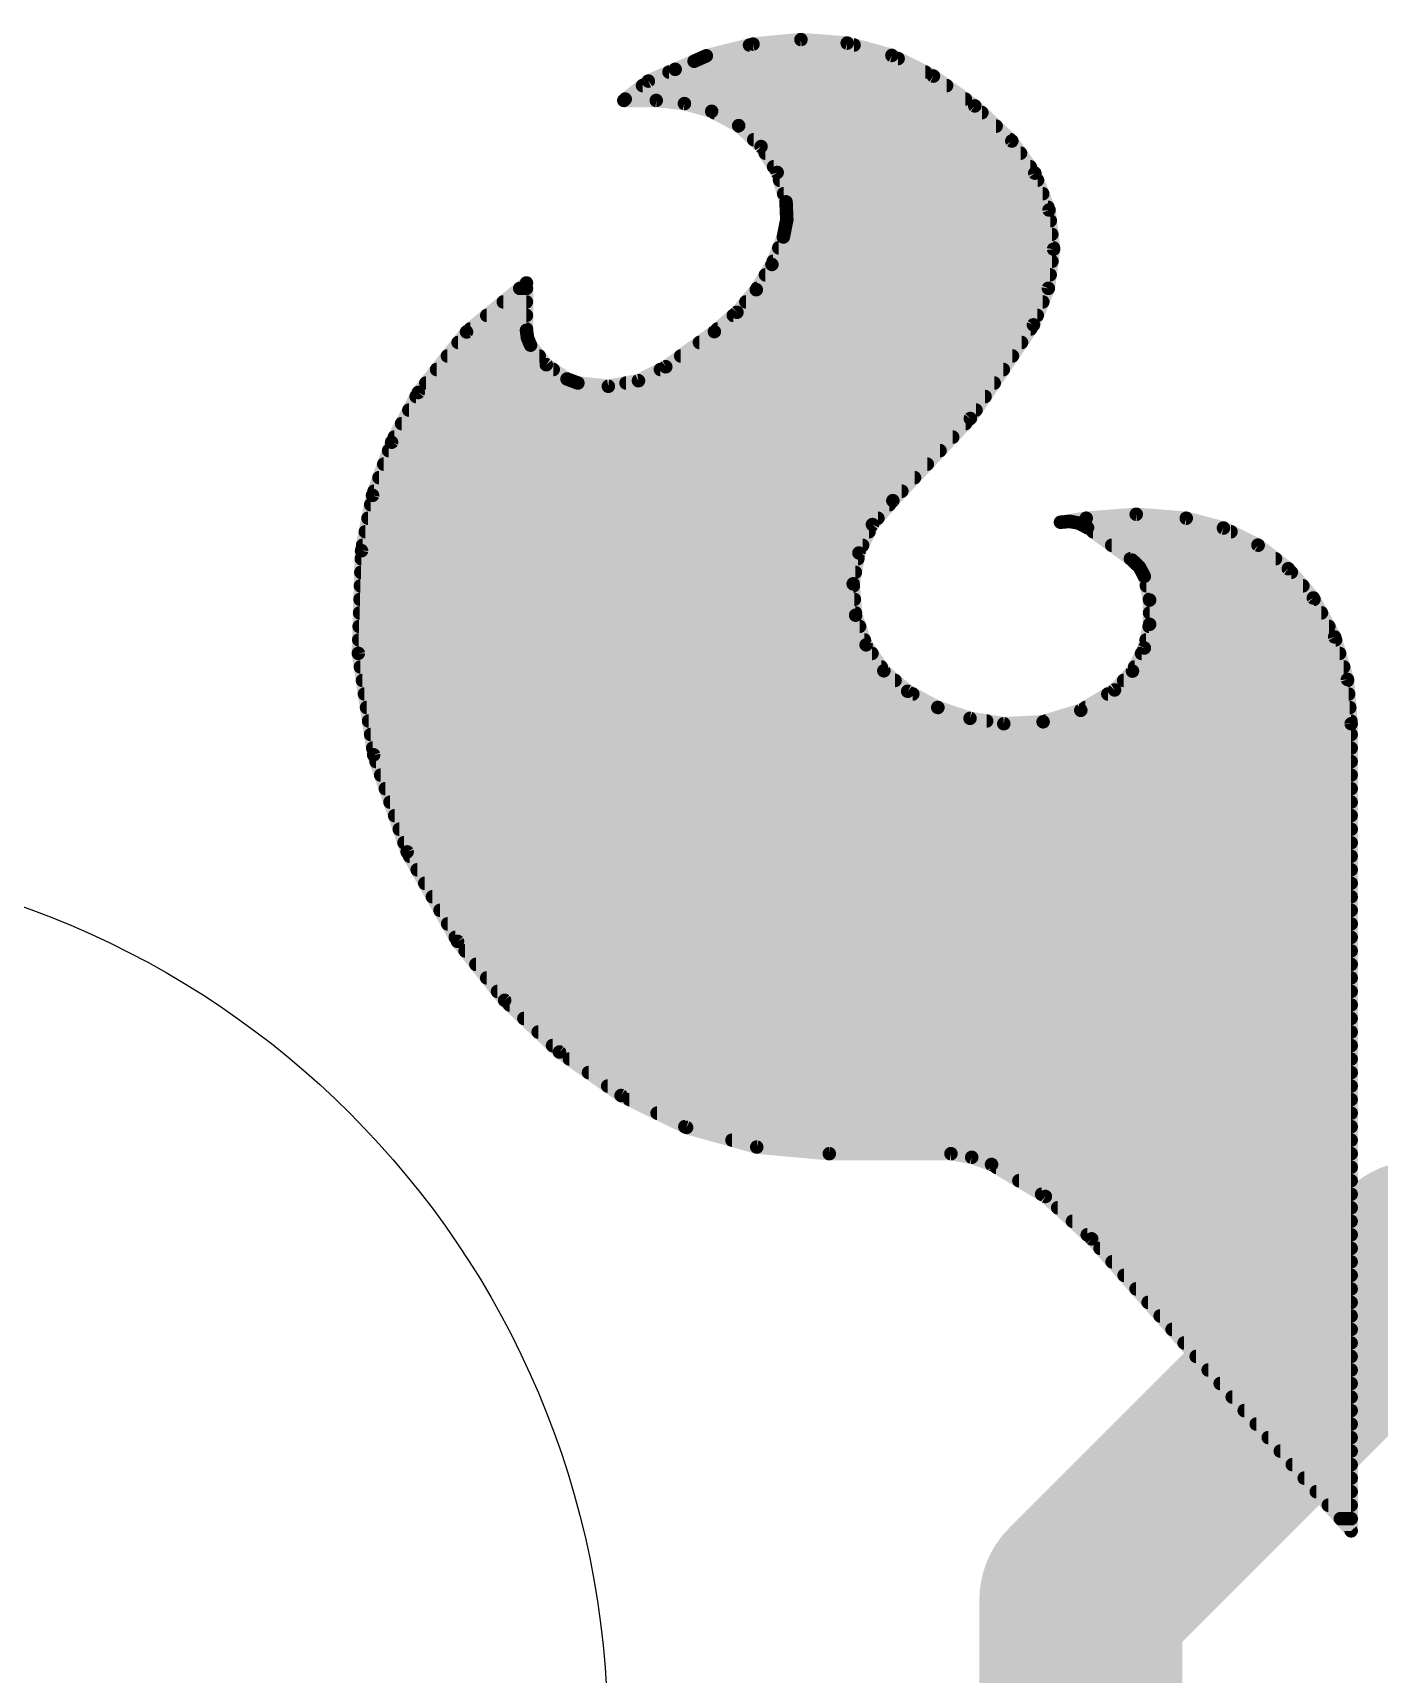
# Model space of a CAD drawing. Extents: x -36.1 to 36.1, y -36.8 to 19.2.
# Drawn here: x -14.669 to -12.139, y -16.396 to -13.312 of the extents above; entities that cross this region are included whole.
import ezdxf

# ---------------------------------------------------------------- set-up
doc = ezdxf.new("R2010")
doc.units = 0
for name, color, linetype in [('20', 53, 'CONTINUOUS'), ('21', 41, 'CONTINUOUS'), ('22', 40, 'CONTINUOUS'), ('24', 53, 'CONTINUOUS')]:
    doc.layers.add(name, color=color, linetype=linetype)

msp = doc.modelspace()

# ---------------------------------------------------------------- linework, layer by layer
at = {"layer": '20'}
msp.add_circle((-15.24, -16.51), 1.651, dxfattribs=at)
at = {"layer": '21', "const_width": 0.381}
for points in [[(-12.7, -16.256), (-12.065, -15.621)], [(-12.7, -17.78), (-12.7, -16.256)]]:
    msp.add_lwpolyline(points, dxfattribs=at)
at = {"layer": '21', "const_width": 0.1905}
for points in [[(-11.9976, -15.6884, 1), (-12.1324, -15.5536)], [(-12.6048, -16.256, 1), (-12.7953, -16.256)], [(-12.7674, -16.1886, 1), (-12.6326, -16.3234)]]:
    msp.add_lwpolyline(points, format="xyb", dxfattribs=at)
at = {"layer": '22', "const_width": 0.0254}
for points in [[(-13.4036, -13.3553), (-13.3159, -13.3334)], [(-13.3159, -13.3334), (-13.2258, -13.3248)], [(-13.2258, -13.3248), (-13.1389, -13.3314)], [(-13.1389, -13.3314), (-13.0549, -13.3546)], [(-13.4265, -13.3655), (-13.4036, -13.3553)], [(-13.4151, -13.3604), (-13.0432, -13.3604)], [(-13.3224, -13.335), (-13.126, -13.335)], [(-13.0549, -13.3546), (-12.9769, -13.3934)], [(-13.5125, -13.4028), (-13.4621, -13.3807)], [(-13.4737, -13.3858), (-12.9922, -13.3858)], [(-13.4621, -13.3807), (-13.4265, -13.3655)], [(-12.9769, -13.3934), (-12.8992, -13.4494)], [(-13.556, -13.4366), (-13.5125, -13.4028)], [(-13.5234, -13.4112), (-12.9522, -13.4112)], [(-13.4976, -13.4391), (-13.5586, -13.4391)], [(-13.5586, -13.4391), (-13.5585, -13.4391)], [(-13.5585, -13.4391), (-13.556, -13.4366)], [(-13.556, -13.4366), (-12.917, -13.4366)], [(-13.4447, -13.445), (-13.4976, -13.4391)], [(-13.3935, -13.4595), (-13.4447, -13.445)], [(-12.8992, -13.4494), (-12.8296, -13.5153)], [(-13.3427, -13.4865), (-13.3935, -13.4595)], [(-13.3888, -13.462), (-12.8859, -13.462)], [(-13.3007, -13.5257), (-13.3427, -13.4865)], [(-13.3417, -13.4874), (-12.8591, -13.4874)], [(-13.3146, -13.5128), (-12.8322, -13.5128)], [(-12.8296, -13.5153), (-12.7865, -13.5757)], [(-13.2704, -13.5746), (-13.3007, -13.5257)], [(-13.293, -13.5382), (-12.8132, -13.5382)], [(-13.2772, -13.5636), (-12.7951, -13.5636)], [(-13.2538, -13.6296), (-13.2704, -13.5746)], [(-12.7865, -13.5757), (-12.7597, -13.6449)], [(-13.266, -13.589), (-12.7813, -13.589)], [(-13.2584, -13.6144), (-12.7715, -13.6144)], [(-13.2524, -13.663), (-13.2538, -13.6296)], [(-13.2534, -13.6398), (-12.7617, -13.6398)], [(-13.2589, -13.6957), (-13.2524, -13.663)], [(-13.2528, -13.6652), (-12.7573, -13.6652)], [(-12.7597, -13.6449), (-12.7511, -13.7186)], [(-13.2804, -13.7472), (-13.2589, -13.6957)], [(-13.2579, -13.6906), (-12.7544, -13.6906)], [(-13.2674, -13.716), (-12.7514, -13.716)], [(-12.7511, -13.7186), (-12.761, -13.7921)], [(-13.3097, -13.7947), (-13.2804, -13.7472)], [(-13.278, -13.7414), (-12.7542, -13.7414)], [(-13.8541, -13.8741), (-13.7415, -13.782)], [(-13.754, -13.7922), (-13.7415, -13.7922)], [(-13.7415, -13.782), (-13.7415, -13.8709)], [(-13.346, -13.8371), (-13.3097, -13.7947)], [(-13.3082, -13.7922), (-12.7611, -13.7922)], [(-13.2925, -13.7668), (-12.7576, -13.7668)], [(-12.761, -13.7921), (-12.789, -13.8608)], [(-13.785, -13.8176), (-13.7415, -13.8176)], [(-13.3293, -13.8176), (-12.7714, -13.8176)], [(-13.8161, -13.843), (-13.7415, -13.843)], [(-13.3884, -13.8735), (-13.346, -13.8371)], [(-13.3529, -13.843), (-12.7818, -13.843)], [(-13.9447, -13.9878), (-13.8541, -13.8741)], [(-13.8471, -13.8684), (-13.7415, -13.8684)], [(-13.7415, -13.8709), (-13.7395, -13.8854)], [(-13.7395, -13.8854), (-13.7338, -13.8989)], [(-13.4798, -13.9395), (-13.3884, -13.8735)], [(-13.3825, -13.8684), (-12.7941, -13.8684)], [(-12.789, -13.8608), (-12.9076, -14.0366)], [(-13.89, -13.9192), (-13.7174, -13.9192)], [(-13.8698, -13.8938), (-13.736, -13.8938)], [(-13.7338, -13.8989), (-13.7042, -13.9356)], [(-13.4517, -13.9192), (-12.8284, -13.9192)], [(-13.4165, -13.8938), (-12.8113, -13.8938)], [(-13.9103, -13.9446), (-13.6911, -13.9446)], [(-13.7042, -13.9356), (-13.6653, -13.9624)], [(-13.5311, -13.9657), (-13.4798, -13.9395)], [(-13.4898, -13.9446), (-12.8455, -13.9446)], [(-13.9305, -13.97), (-13.6449, -13.97)], [(-13.6653, -13.9624), (-13.6449, -13.97)], [(-13.6449, -13.97), (-13.5877, -13.9761)], [(-13.5877, -13.9761), (-13.5311, -13.9657)], [(-13.5544, -13.97), (-12.8627, -13.97)], [(-13.9948, -14.0812), (-13.9447, -13.9878)], [(-13.9488, -13.9954), (-12.8798, -13.9954)], [(-13.9624, -14.0208), (-12.8969, -14.0208)], [(-12.9076, -14.0366), (-13.0531, -14.191)], [(-13.9897, -14.0716), (-12.9406, -14.0716)], [(-13.9761, -14.0462), (-12.9166, -14.0462)], [(-14.0306, -14.181), (-13.9948, -14.0812)], [(-14.0005, -14.097), (-12.9645, -14.097)], [(-14.0096, -14.1224), (-12.9884, -14.1224)], [(-14.0187, -14.1478), (-13.0124, -14.1478)], [(-14.0513, -14.285), (-14.0306, -14.181)], [(-14.0278, -14.1732), (-13.0363, -14.1732)], [(-13.0531, -14.191), (-13.0914, -14.2359)], [(-14.0392, -14.224), (-13.0812, -14.224)], [(-14.0341, -14.1986), (-13.0596, -14.1986)], [(-12.7382, -14.2316), (-12.6899, -14.224)], [(-12.6899, -14.224), (-12.5959, -14.2167)], [(-12.6899, -14.224), (-12.5019, -14.224)], [(-12.5959, -14.2167), (-12.5019, -14.224)], [(-12.5019, -14.224), (-12.432, -14.2424)], [(-14.0442, -14.2494), (-13.0979, -14.2494)], [(-13.0914, -14.2359), (-13.1169, -14.2893)], [(-12.7205, -14.2299), (-12.7382, -14.2316)], [(-12.7031, -14.2334), (-12.7205, -14.2299)], [(-12.6874, -14.2418), (-12.7031, -14.2334)], [(-12.6035, -14.3027), (-12.6874, -14.2418)], [(-12.6769, -14.2494), (-12.4179, -14.2494)], [(-12.432, -14.2424), (-12.3672, -14.2745)], [(-14.0573, -14.4778), (-14.0513, -14.285)], [(-14.0493, -14.2748), (-13.11, -14.2748)], [(-13.1169, -14.2893), (-13.1276, -14.3473)], [(-12.6419, -14.2748), (-12.3668, -14.2748)], [(-12.3672, -14.2745), (-12.3102, -14.3189)], [(-14.0518, -14.3002), (-13.1189, -14.3002)], [(-12.6069, -14.3002), (-12.3342, -14.3002)], [(-12.5897, -14.3161), (-12.6035, -14.3027)], [(-12.5807, -14.3332), (-12.5897, -14.3161)], [(-12.3102, -14.3189), (-12.2632, -14.3739)], [(-14.0534, -14.351), (-13.1273, -14.351)], [(-14.0526, -14.3256), (-13.1236, -14.3256)], [(-13.1276, -14.3473), (-13.123, -14.4062)], [(-12.5847, -14.3256), (-12.3045, -14.3256)], [(-12.5708, -14.3777), (-12.5807, -14.3332)], [(-12.5767, -14.351), (-12.2828, -14.351)], [(-14.0542, -14.3764), (-13.1254, -14.3764)], [(-12.5711, -14.3764), (-12.2618, -14.3764)], [(-12.5708, -14.4233), (-12.5708, -14.3777)], [(-12.2632, -14.3739), (-12.2231, -14.4471)], [(-14.055, -14.4018), (-13.1234, -14.4018)], [(-13.123, -14.4062), (-13.1034, -14.4619)], [(-12.5708, -14.4018), (-12.2479, -14.4018)], [(-14.0558, -14.4272), (-13.1156, -14.4272)], [(-12.5807, -14.4678), (-12.5708, -14.4233)], [(-12.5716, -14.4272), (-12.234, -14.4272)], [(-14.0565, -14.4526), (-13.1067, -14.4526)], [(-13.1034, -14.4619), (-13.07, -14.5106)], [(-12.6029, -14.5113), (-12.5807, -14.4678)], [(-12.5773, -14.4526), (-12.2214, -14.4526)], [(-12.2231, -14.4471), (-12.1991, -14.527)], [(-14.0285, -14.6685), (-14.0573, -14.4778)], [(-14.0573, -14.478), (-13.0924, -14.478)], [(-14.0535, -14.5034), (-13.075, -14.5034)], [(-12.5989, -14.5034), (-12.2061, -14.5034)], [(-12.5859, -14.478), (-12.2138, -14.478)], [(-14.0496, -14.5288), (-13.0489, -14.5288)], [(-13.07, -14.5106), (-13.0252, -14.5491)], [(-12.6366, -14.5466), (-12.6029, -14.5113)], [(-12.6197, -14.5288), (-12.1989, -14.5288)], [(-12.1991, -14.527), (-12.1921, -14.6101)], [(-14.0458, -14.5542), (-13.0157, -14.5542)], [(-13.0252, -14.5491), (-12.9688, -14.5795)], [(-12.7, -14.5848), (-12.6366, -14.5466)], [(-12.6492, -14.5542), (-12.1968, -14.5542)], [(-14.0419, -14.5796), (-12.9685, -14.5796)], [(-12.9688, -14.5795), (-12.9081, -14.6)], [(-12.7708, -14.6064), (-12.7, -14.5848)], [(-12.6914, -14.5796), (-12.1947, -14.5796)], [(-14.0381, -14.605), (-12.8768, -14.605)], [(-12.9081, -14.6), (-12.8448, -14.6101)], [(-12.8448, -14.6101), (-12.7708, -14.6064)], [(-12.7662, -14.605), (-12.1925, -14.605)], [(-12.1921, -14.6101), (-12.1921, -16.1265)], [(-14.0342, -14.6304), (-12.1921, -14.6304)], [(-14.0304, -14.6558), (-12.1921, -14.6558)], [(-13.9657, -14.8509), (-14.0285, -14.6685)], [(-14.0241, -14.6812), (-12.1921, -14.6812)], [(-14.0154, -14.7066), (-12.1921, -14.7066)], [(-14.0066, -14.732), (-12.1921, -14.732)], [(-13.9979, -14.7574), (-12.1921, -14.7574)], [(-13.9891, -14.7828), (-12.1921, -14.7828)], [(-13.9804, -14.8082), (-12.1921, -14.8082)], [(-13.9716, -14.8336), (-12.1921, -14.8336)], [(-13.871, -15.019), (-13.9657, -14.8509)], [(-13.9611, -14.859), (-12.1921, -14.859)], [(-13.9468, -14.8844), (-12.1921, -14.8844)], [(-13.9325, -14.9098), (-12.1921, -14.9098)], [(-13.9182, -14.9352), (-12.1921, -14.9352)], [(-13.9039, -14.9606), (-12.1921, -14.9606)], [(-13.8896, -14.986), (-12.1921, -14.986)], [(-13.8753, -15.0114), (-12.1921, -15.0114)], [(-13.7826, -15.1297), (-13.871, -15.019)], [(-13.8568, -15.0368), (-12.1921, -15.0368)], [(-13.8365, -15.0622), (-12.1921, -15.0622)], [(-13.8162, -15.0876), (-12.1921, -15.0876)], [(-13.7959, -15.113), (-12.1921, -15.113)], [(-13.6794, -15.2269), (-13.7826, -15.1297)], [(-13.7733, -15.1384), (-12.1921, -15.1384)], [(-13.7464, -15.1638), (-12.1921, -15.1638)], [(-13.7194, -15.1892), (-12.1921, -15.1892)], [(-13.6925, -15.2146), (-12.1921, -15.2146)], [(-13.5637, -15.3086), (-13.6794, -15.2269)], [(-13.6608, -15.24), (-12.1921, -15.24)], [(-13.6249, -15.2654), (-12.1921, -15.2654)], [(-13.5889, -15.2908), (-12.1921, -15.2908)], [(-13.4407, -15.3686), (-13.5637, -15.3086)], [(-13.5481, -15.3162), (-12.1921, -15.3162)], [(-13.496, -15.3416), (-12.1921, -15.3416)], [(-13.4439, -15.367), (-12.1921, -15.367)], [(-13.3088, -15.4054), (-13.4407, -15.3686)], [(-13.3554, -15.3924), (-12.1921, -15.3924)], [(-13.1725, -15.4178), (-13.3088, -15.4054)], [(-12.9439, -15.4178), (-13.1725, -15.4178)], [(-13.1725, -15.4178), (-12.1921, -15.4178)], [(-12.9049, -15.4246), (-12.9439, -15.4178)], [(-12.8677, -15.4381), (-12.9049, -15.4246)], [(-12.7665, -15.4983), (-12.8677, -15.4381)], [(-12.8591, -15.4432), (-12.1921, -15.4432)], [(-12.8164, -15.4686), (-12.1921, -15.4686)], [(-12.7737, -15.494), (-12.1921, -15.494)], [(-12.6797, -15.5778), (-12.7665, -15.4983)], [(-12.7434, -15.5194), (-12.1921, -15.5194)], [(-12.7157, -15.5448), (-12.1921, -15.5448)], [(-12.688, -15.5702), (-12.1921, -15.5702)], [(-12.1921, -16.1265), (-12.6797, -15.5778)], [(-12.6639, -15.5956), (-12.1921, -15.5956)], [(-12.6413, -15.621), (-12.1921, -15.621)], [(-12.6187, -15.6464), (-12.1921, -15.6464)], [(-12.5962, -15.6718), (-12.1921, -15.6718)], [(-12.5736, -15.6972), (-12.1921, -15.6972)], [(-12.551, -15.7226), (-12.1921, -15.7226)], [(-12.5285, -15.748), (-12.1921, -15.748)], [(-12.5059, -15.7734), (-12.1921, -15.7734)], [(-12.4833, -15.7988), (-12.1921, -15.7988)], [(-12.4607, -15.8242), (-12.1921, -15.8242)], [(-12.4382, -15.8496), (-12.1921, -15.8496)], [(-12.4156, -15.875), (-12.1921, -15.875)], [(-12.393, -15.9004), (-12.1921, -15.9004)], [(-12.3704, -15.9258), (-12.1921, -15.9258)], [(-12.3479, -15.9512), (-12.1921, -15.9512)], [(-12.3253, -15.9766), (-12.1921, -15.9766)], [(-12.3027, -16.002), (-12.1921, -16.002)], [(-12.2802, -16.0274), (-12.1921, -16.0274)], [(-12.2576, -16.0528), (-12.1921, -16.0528)], [(-12.235, -16.0782), (-12.1921, -16.0782)], [(-12.2124, -16.1036), (-12.1921, -16.1036)]]:
    msp.add_lwpolyline(points, dxfattribs=at)
at = {"layer": '22', "const_width": 0.0127}
for points in [[(-13.3165, -13.327, 1), (-13.3152, -13.3397)], [(-13.3143, -13.3395, 1), (-13.3174, -13.3272)], [(-13.2253, -13.3185, 1), (-13.2263, -13.3311)], [(-13.2252, -13.3311, 1), (-13.2264, -13.3185)], [(-13.1372, -13.3253, 1), (-13.1406, -13.3375)], [(-13.1394, -13.3378, 1), (-13.1384, -13.3251)], [(-13.4151, -13.3541, 1), (-13.4151, -13.3667)], [(-13.4051, -13.3491, 1), (-13.4021, -13.3615)], [(-13.401, -13.3611, 1), (-13.4062, -13.3495)], [(-13.3224, -13.3287, 1), (-13.3224, -13.3414)], [(-13.126, -13.3414, 1), (-13.126, -13.3287)], [(-13.0521, -13.3489, 1), (-13.0577, -13.3603)], [(-13.0566, -13.3607, 1), (-13.0532, -13.3485)], [(-13.0432, -13.3667, 1), (-13.0432, -13.3541)], [(-13.4737, -13.3795, 1), (-13.4737, -13.3922)], [(-13.4646, -13.3749, 1), (-13.4596, -13.3865)], [(-13.4596, -13.3865, 1), (-13.4646, -13.3749)], [(-13.4291, -13.3597, 1), (-13.4239, -13.3713)], [(-13.424, -13.3713, 1), (-13.429, -13.3597)], [(-12.9922, -13.3922, 1), (-12.9922, -13.3795)], [(-12.9732, -13.3882, 1), (-12.9806, -13.3986)], [(-12.9797, -13.3991, 1), (-12.9741, -13.3877)], [(-13.5234, -13.4049, 1), (-13.5234, -13.4176)], [(-13.5151, -13.397, 1), (-13.51, -13.4086)], [(-13.5086, -13.4078, 1), (-13.5164, -13.3978)], [(-12.9522, -13.4176, 1), (-12.9522, -13.4049)], [(-13.5586, -13.4328, 1), (-13.5586, -13.4454)], [(-13.5586, -13.4328, 1), (-13.5586, -13.4454)], [(-13.563, -13.4346, 1), (-13.554, -13.4436)], [(-13.5599, -13.4316, 1), (-13.5521, -13.4416)], [(-13.556, -13.4303, 1), (-13.556, -13.4429)], [(-13.5515, -13.4411, 1), (-13.5605, -13.4321)], [(-13.5585, -13.4454, 1), (-13.5585, -13.4328)], [(-13.4969, -13.4328, 1), (-13.4983, -13.4454)], [(-13.4976, -13.4454, 1), (-13.4976, -13.4328)], [(-13.443, -13.4389, 1), (-13.4464, -13.4511)], [(-13.4454, -13.4513, 1), (-13.444, -13.4387)], [(-12.917, -13.4429, 1), (-12.917, -13.4303)], [(-12.8948, -13.4448, 1), (-12.9036, -13.4541)], [(-12.9029, -13.4546, 1), (-12.8955, -13.4443)], [(-13.3905, -13.4539, 1), (-13.3965, -13.4651)], [(-13.3952, -13.4656, 1), (-13.3918, -13.4534)], [(-13.3888, -13.4557, 1), (-13.3888, -13.4684)], [(-13.3384, -13.4818, 1), (-13.3471, -13.4911)], [(-13.3417, -13.4811, 1), (-13.3417, -13.4938)], [(-13.3457, -13.4921, 1), (-13.3398, -13.4809)], [(-12.8859, -13.4684, 1), (-12.8859, -13.4557)], [(-12.8591, -13.4938, 1), (-12.8591, -13.4811)], [(-13.3146, -13.5065, 1), (-13.3146, -13.5191)], [(-12.8244, -13.5116, 1), (-12.8348, -13.519)], [(-12.834, -13.5199, 1), (-12.8252, -13.5107)], [(-12.8322, -13.5191, 1), (-12.8322, -13.5065)], [(-13.2953, -13.5224, 1), (-13.3061, -13.5291)], [(-13.3051, -13.5304, 1), (-13.2964, -13.5211)], [(-13.293, -13.5319, 1), (-13.293, -13.5445)], [(-12.8132, -13.5445, 1), (-12.8132, -13.5319)], [(-13.2772, -13.5573, 1), (-13.2772, -13.57)], [(-13.2643, -13.5727, 1), (-13.2765, -13.5764)], [(-13.2758, -13.5779, 1), (-13.265, -13.5712)], [(-12.7951, -13.57, 1), (-12.7951, -13.5573)], [(-12.7805, -13.5734, 1), (-12.7924, -13.578)], [(-12.7916, -13.5794, 1), (-12.7813, -13.572)], [(-13.266, -13.5827, 1), (-13.266, -13.5953)], [(-12.7813, -13.5953, 1), (-12.7813, -13.5827)], [(-13.2584, -13.6081, 1), (-13.2584, -13.6207)], [(-13.2475, -13.6293, 1), (-13.2601, -13.6299)], [(-13.2599, -13.6314, 1), (-13.2477, -13.6278)], [(-13.2534, -13.6335, 1), (-13.2534, -13.6462)], [(-12.7715, -13.6207, 1), (-12.7715, -13.6081)], [(-12.7617, -13.6462, 1), (-12.7617, -13.6335)], [(-13.2528, -13.6589, 1), (-13.2528, -13.6715)], [(-13.2587, -13.6632, 1), (-13.246, -13.6627)], [(-13.2462, -13.6642, 1), (-13.2586, -13.6617)], [(-12.7534, -13.6441, 1), (-12.766, -13.6456)], [(-12.7657, -13.6472, 1), (-12.7538, -13.6426)], [(-12.7573, -13.6715, 1), (-12.7573, -13.6589)], [(-13.2651, -13.6945, 1), (-13.2527, -13.6969)], [(-13.253, -13.6981, 1), (-13.2648, -13.6933)], [(-13.2579, -13.6843, 1), (-13.2579, -13.6969)], [(-12.7544, -13.6969, 1), (-12.7544, -13.6843)], [(-13.2674, -13.7097, 1), (-13.2674, -13.7224)], [(-12.7448, -13.7194, 1), (-12.7574, -13.7177)], [(-12.7574, -13.7193, 1), (-12.7448, -13.7178)], [(-12.7514, -13.7224, 1), (-12.7514, -13.7097)], [(-13.2862, -13.7448, 1), (-13.2745, -13.7497)], [(-13.275, -13.7505, 1), (-13.2858, -13.7439)], [(-13.278, -13.7351, 1), (-13.278, -13.7477)], [(-12.7542, -13.7477, 1), (-12.7542, -13.7351)], [(-13.754, -13.7859, 1), (-13.754, -13.7986)], [(-13.7352, -13.782, 1), (-13.7478, -13.782)], [(-13.7375, -13.7869, 1), (-13.7455, -13.7771)], [(-13.7415, -13.7986, 1), (-13.7415, -13.7859)], [(-13.3082, -13.7859, 1), (-13.3082, -13.7986)], [(-13.3049, -13.7988, 1), (-13.3145, -13.7906)], [(-13.2925, -13.7605, 1), (-13.2925, -13.7731)], [(-12.7552, -13.7945, 1), (-12.7669, -13.7897)], [(-12.7611, -13.7986, 1), (-12.7611, -13.7859)], [(-12.7576, -13.7731, 1), (-12.7576, -13.7605)], [(-13.785, -13.8113, 1), (-13.785, -13.8239)], [(-13.7415, -13.8239, 1), (-13.7415, -13.8113)], [(-13.3293, -13.8113, 1), (-13.3293, -13.8239)], [(-13.3151, -13.7914, 1), (-13.3043, -13.798)], [(-12.7714, -13.8239, 1), (-12.7714, -13.8113)], [(-12.7673, -13.7912, 1), (-12.7547, -13.7929)], [(-13.8161, -13.8367, 1), (-13.8161, -13.8493)], [(-13.7415, -13.8493, 1), (-13.7415, -13.8367)], [(-13.3529, -13.8367, 1), (-13.3529, -13.8493)], [(-13.3509, -13.833, 1), (-13.3412, -13.8412)], [(-13.3419, -13.8419, 1), (-13.3502, -13.8323)], [(-12.7818, -13.8493, 1), (-12.7818, -13.8367)], [(-13.8581, -13.8692, 1), (-13.85, -13.879)], [(-13.8491, -13.878, 1), (-13.859, -13.8701)], [(-13.8471, -13.8621, 1), (-13.8471, -13.8748)], [(-13.7352, -13.87, 1), (-13.7478, -13.8718)], [(-13.7478, -13.8709, 1), (-13.7352, -13.8709)], [(-13.7337, -13.8829, 1), (-13.7454, -13.8879)], [(-13.7415, -13.8748, 1), (-13.7415, -13.8621)], [(-13.3925, -13.8687, 1), (-13.3843, -13.8783)], [(-13.3847, -13.8786, 1), (-13.3921, -13.8684)], [(-13.3825, -13.8621, 1), (-13.3825, -13.8748)], [(-12.7949, -13.8584, 1), (-12.7831, -13.8632)], [(-12.7837, -13.8644, 1), (-12.7943, -13.8572)], [(-12.7941, -13.8748, 1), (-12.7941, -13.8621)], [(-13.89, -13.9129, 1), (-13.89, -13.9255)], [(-13.8698, -13.8875, 1), (-13.8698, -13.9002)], [(-13.7458, -13.8863, 1), (-13.7332, -13.8846)], [(-13.7289, -13.8949, 1), (-13.7387, -13.9029)], [(-13.7396, -13.9014, 1), (-13.728, -13.8964)], [(-13.736, -13.9002, 1), (-13.736, -13.8875)], [(-13.7174, -13.9255, 1), (-13.7174, -13.9129)], [(-13.4517, -13.9129, 1), (-13.4517, -13.9255)], [(-13.4165, -13.8875, 1), (-13.4165, -13.9002)], [(-12.8284, -13.9255, 1), (-12.8284, -13.9129)], [(-12.8113, -13.9002, 1), (-12.8113, -13.8875)], [(-13.9103, -13.9383, 1), (-13.9103, -13.951)], [(-13.7006, -13.9304, 1), (-13.7078, -13.9409)], [(-13.7091, -13.9396, 1), (-13.6992, -13.9316)], [(-13.6911, -13.951, 1), (-13.6911, -13.9383)], [(-13.4898, -13.9383, 1), (-13.4898, -13.951)], [(-13.4835, -13.9344, 1), (-13.4761, -13.9446)], [(-13.4769, -13.9452, 1), (-13.4827, -13.9338)], [(-12.8455, -13.951, 1), (-12.8455, -13.9383)], [(-13.9305, -13.9637, 1), (-13.9305, -13.9764)], [(-13.6631, -13.9564, 1), (-13.6675, -13.9684)], [(-13.6689, -13.9676, 1), (-13.6617, -13.9572)], [(-13.6442, -13.9637, 1), (-13.6456, -13.9763)], [(-13.6471, -13.976, 1), (-13.6427, -13.964)], [(-13.6449, -13.9764, 1), (-13.6449, -13.9637)], [(-13.5888, -13.9699, 1), (-13.5865, -13.9824)], [(-13.5883, -13.9825, 1), (-13.587, -13.9698)], [(-13.5544, -13.9637, 1), (-13.5544, -13.9764)], [(-13.534, -13.96, 1), (-13.5282, -13.9713)], [(-13.5299, -13.9719, 1), (-13.5322, -13.9594)], [(-12.8627, -13.9764, 1), (-12.8627, -13.9637)], [(-13.9488, -13.9891, 1), (-13.9488, -14.0017)], [(-13.9497, -13.9838, 1), (-13.9397, -13.9918)], [(-13.9391, -13.9908, 1), (-13.9503, -13.9848)], [(-12.8798, -14.0017, 1), (-12.8798, -13.9891)], [(-13.9624, -14.0145, 1), (-13.9624, -14.0272)], [(-12.9129, -14.0331, 1), (-12.9024, -14.0402)], [(-12.903, -14.041, 1), (-12.9122, -14.0323)], [(-12.8969, -14.0272, 1), (-12.8969, -14.0145)], [(-13.9897, -14.0653, 1), (-13.9897, -14.0779)], [(-13.9761, -14.0399, 1), (-13.9761, -14.0526)], [(-12.9406, -14.0779, 1), (-12.9406, -14.0653)], [(-12.9166, -14.0526, 1), (-12.9166, -14.0399)], [(-14.0005, -14.0907, 1), (-14.0005, -14.1034)], [(-14.0004, -14.0782, 1), (-13.9892, -14.0842)], [(-13.9889, -14.0834, 1), (-14.0008, -14.0791)], [(-12.9645, -14.1034, 1), (-12.9645, -14.0907)], [(-14.0096, -14.1161, 1), (-14.0096, -14.1288)], [(-12.9884, -14.1288, 1), (-12.9884, -14.1161)], [(-14.0187, -14.1415, 1), (-14.0187, -14.1541)], [(-13.0124, -14.1541, 1), (-13.0124, -14.1415)], [(-14.0366, -14.1789, 1), (-14.0247, -14.1832)], [(-14.0244, -14.1823, 1), (-14.0369, -14.1798)], [(-14.0278, -14.1669, 1), (-14.0278, -14.1796)], [(-13.0577, -14.1866, 1), (-13.0485, -14.1954)], [(-13.0483, -14.1951, 1), (-13.0579, -14.1869)], [(-13.0363, -14.1796, 1), (-13.0363, -14.1669)], [(-14.0392, -14.2177, 1), (-14.0392, -14.2303)], [(-14.0341, -14.1923, 1), (-14.0341, -14.205)], [(-13.0812, -14.2303, 1), (-13.0812, -14.2177)], [(-13.0596, -14.205, 1), (-13.0596, -14.1923)], [(-12.6904, -14.2177, 1), (-12.6894, -14.2303)], [(-12.6899, -14.2177, 1), (-12.6899, -14.2303)], [(-12.6889, -14.2303, 1), (-12.6909, -14.2177)], [(-12.5954, -14.2103, 1), (-12.5964, -14.223)], [(-12.5954, -14.223, 1), (-12.5964, -14.2103)], [(-12.5003, -14.2179, 1), (-12.5035, -14.2301)], [(-12.5024, -14.2303, 1), (-12.5014, -14.2177)], [(-12.5019, -14.2303, 1), (-12.5019, -14.2177)], [(-14.0442, -14.2431, 1), (-14.0442, -14.2558)], [(-13.0963, -14.2318, 1), (-13.0866, -14.2401)], [(-13.0979, -14.2558, 1), (-13.0979, -14.2431)], [(-13.0857, -14.2387, 1), (-13.0972, -14.2332)], [(-12.7392, -14.2253, 1), (-12.7372, -14.2379)], [(-12.7388, -14.2253, 1), (-12.7376, -14.2379)], [(-12.7192, -14.2237, 1), (-12.7218, -14.2361)], [(-12.7199, -14.2362, 1), (-12.7211, -14.2236)], [(-12.7001, -14.2278, 1), (-12.7061, -14.239)], [(-12.7043, -14.2396, 1), (-12.7018, -14.2272)], [(-12.6837, -14.2367, 1), (-12.6911, -14.2469)], [(-12.6904, -14.2474, 1), (-12.6844, -14.2362)], [(-12.6769, -14.2431, 1), (-12.6769, -14.2558)], [(-12.4292, -14.2367, 1), (-12.4348, -14.2481)], [(-12.4336, -14.2486, 1), (-12.4304, -14.2363)], [(-12.4179, -14.2558, 1), (-12.4179, -14.2431)], [(-14.045, -14.2852, 1), (-14.0576, -14.2848)], [(-14.0493, -14.2685, 1), (-14.0493, -14.2812)], [(-13.1106, -14.2904, 1), (-13.1231, -14.2881)], [(-13.11, -14.2812, 1), (-13.11, -14.2685)], [(-12.6419, -14.2685, 1), (-12.6419, -14.2812)], [(-12.3633, -14.2695, 1), (-12.3711, -14.2795)], [(-12.37, -14.2802, 1), (-12.3644, -14.2688)], [(-12.3668, -14.2812, 1), (-12.3668, -14.2685)], [(-14.0518, -14.2939, 1), (-14.0518, -14.3065)], [(-14.0575, -14.2838, 1), (-14.0451, -14.2862)], [(-13.1226, -14.2865, 1), (-13.1111, -14.292)], [(-13.1189, -14.3065, 1), (-13.1189, -14.2939)], [(-12.6069, -14.2939, 1), (-12.6069, -14.3065)], [(-12.5991, -14.2982, 1), (-12.6079, -14.3072)], [(-12.6072, -14.3078, 1), (-12.5998, -14.2976)], [(-12.5841, -14.3132, 1), (-12.5953, -14.3191)], [(-12.5941, -14.3207, 1), (-12.5853, -14.3116)], [(-12.3342, -14.3065, 1), (-12.3342, -14.2939)], [(-12.3053, -14.3148, 1), (-12.315, -14.323)], [(-12.3141, -14.3239, 1), (-12.3063, -14.3139)], [(-14.0534, -14.3447, 1), (-14.0534, -14.3574)], [(-14.0526, -14.3193, 1), (-14.0526, -14.332)], [(-13.1213, -14.3468, 1), (-13.134, -14.3478)], [(-13.1273, -14.3574, 1), (-13.1273, -14.3447)], [(-13.1236, -14.332, 1), (-13.1236, -14.3193)], [(-12.5847, -14.3193, 1), (-12.5847, -14.332)], [(-12.5745, -14.3318, 1), (-12.5869, -14.3346)], [(-12.5863, -14.3362, 1), (-12.5751, -14.3302)], [(-12.5767, -14.3447, 1), (-12.5767, -14.3574)], [(-12.3045, -14.332, 1), (-12.3045, -14.3193)], [(-12.2828, -14.3574, 1), (-12.2828, -14.3447)], [(-14.0542, -14.3701, 1), (-14.0542, -14.3827)], [(-13.1339, -14.3462, 1), (-13.1214, -14.3485)], [(-13.1254, -14.3827, 1), (-13.1254, -14.3701)], [(-12.5711, -14.3701, 1), (-12.5711, -14.3827)], [(-12.5644, -14.3777, 1), (-12.5771, -14.3777)], [(-12.2576, -14.3708, 1), (-12.2688, -14.377)], [(-12.268, -14.378, 1), (-12.2584, -14.3698)], [(-12.2618, -14.3827, 1), (-12.2618, -14.3701)], [(-14.055, -14.3955, 1), (-14.055, -14.4082)], [(-13.1171, -14.4041, 1), (-13.129, -14.4083)], [(-13.1294, -14.4067, 1), (-13.1167, -14.4057)], [(-13.1234, -14.4082, 1), (-13.1234, -14.3955)], [(-12.5708, -14.3955, 1), (-12.5708, -14.4082)], [(-12.577, -14.3791, 1), (-12.5646, -14.3763)], [(-12.2479, -14.4082, 1), (-12.2479, -14.3955)], [(-14.0558, -14.4209, 1), (-14.0558, -14.4336)], [(-13.1156, -14.4336, 1), (-13.1156, -14.4209)], [(-12.5716, -14.4209, 1), (-12.5716, -14.4336)], [(-12.5771, -14.4233, 1), (-12.5644, -14.4233)], [(-12.5646, -14.4247, 1), (-12.577, -14.4219)], [(-12.234, -14.4336, 1), (-12.234, -14.4209)], [(-14.0565, -14.4463, 1), (-14.0565, -14.4589)], [(-13.0982, -14.4583, 1), (-13.1086, -14.4655)], [(-13.1094, -14.464, 1), (-13.0974, -14.4598)], [(-13.1067, -14.4589, 1), (-13.1067, -14.4463)], [(-12.5869, -14.4664, 1), (-12.5745, -14.4692)], [(-12.575, -14.4707, 1), (-12.5864, -14.4649)], [(-12.5773, -14.4463, 1), (-12.5773, -14.4589)], [(-12.217, -14.4452, 1), (-12.2292, -14.4489)], [(-12.2287, -14.4501, 1), (-12.2175, -14.444)], [(-12.2214, -14.4589, 1), (-12.2214, -14.4463)], [(-14.0637, -14.4776, 1), (-14.051, -14.478)], [(-14.0511, -14.4769, 1), (-14.0636, -14.4788)], [(-14.0573, -14.4717, 1), (-14.0573, -14.4844)], [(-14.0535, -14.4971, 1), (-14.0535, -14.5098)], [(-13.0924, -14.4844, 1), (-13.0924, -14.4717)], [(-13.075, -14.5098, 1), (-13.075, -14.4971)], [(-12.5989, -14.4971, 1), (-12.5989, -14.5098)], [(-12.5859, -14.4717, 1), (-12.5859, -14.4844)], [(-12.2138, -14.4844, 1), (-12.2138, -14.4717)], [(-12.2061, -14.5098, 1), (-12.2061, -14.4971)], [(-14.0496, -14.5225, 1), (-14.0496, -14.5351)], [(-13.0659, -14.5058, 1), (-13.0742, -14.5155)], [(-13.0753, -14.5142, 1), (-13.0648, -14.5071)], [(-13.0489, -14.5351, 1), (-13.0489, -14.5225)], [(-12.6197, -14.5225, 1), (-12.6197, -14.5351)], [(-12.6086, -14.5084, 1), (-12.5973, -14.5141)], [(-12.5983, -14.5156, 1), (-12.6075, -14.5069)], [(-12.1927, -14.5264, 1), (-12.2054, -14.5275)], [(-12.2051, -14.5288, 1), (-12.193, -14.5251)], [(-12.1989, -14.5351, 1), (-12.1989, -14.5225)], [(-14.0458, -14.5479, 1), (-14.0458, -14.5606)], [(-13.0222, -14.5435, 1), (-13.0282, -14.5547)], [(-13.0293, -14.5539, 1), (-13.0211, -14.5443)], [(-13.0157, -14.5606, 1), (-13.0157, -14.5479)], [(-12.6492, -14.5479, 1), (-12.6492, -14.5606)], [(-12.6412, -14.5422, 1), (-12.632, -14.551)], [(-12.6333, -14.552, 1), (-12.6399, -14.5412)], [(-12.1968, -14.5606, 1), (-12.1968, -14.5479)], [(-14.0419, -14.5733, 1), (-14.0419, -14.586)], [(-12.9668, -14.5735, 1), (-12.9708, -14.5855)], [(-12.9718, -14.5851, 1), (-12.9658, -14.5739)], [(-12.9685, -14.586, 1), (-12.9685, -14.5733)], [(-12.7033, -14.5794, 1), (-12.6967, -14.5903)], [(-12.6982, -14.5909, 1), (-12.7019, -14.5787)], [(-12.6914, -14.5733, 1), (-12.6914, -14.586)], [(-12.1947, -14.586, 1), (-12.1947, -14.5733)], [(-14.0381, -14.5987, 1), (-14.0381, -14.6113)], [(-12.9071, -14.5938, 1), (-12.9091, -14.6063)], [(-12.9101, -14.606, 1), (-12.9061, -14.594)], [(-12.8768, -14.6113, 1), (-12.8768, -14.5987)], [(-12.8451, -14.6038, 1), (-12.8445, -14.6164)], [(-12.8458, -14.6164, 1), (-12.8438, -14.6038)], [(-12.7727, -14.6004, 1), (-12.769, -14.6125)], [(-12.7662, -14.5987, 1), (-12.7662, -14.6113)], [(-12.7705, -14.6128, 1), (-12.7712, -14.6001)], [(-12.1858, -14.6101, 1), (-12.1984, -14.6101)], [(-12.1984, -14.6106, 1), (-12.1858, -14.6096)], [(-12.1925, -14.6113, 1), (-12.1925, -14.5987)], [(-14.0342, -14.6241, 1), (-14.0342, -14.6367)], [(-14.0304, -14.6495, 1), (-14.0304, -14.6622)], [(-12.1921, -14.6367, 1), (-12.1921, -14.6241)], [(-12.1921, -14.6622, 1), (-12.1921, -14.6495)], [(-14.0225, -14.6665, 1), (-14.0345, -14.6706)], [(-14.0348, -14.6695, 1), (-14.0222, -14.6676)], [(-14.0241, -14.6749, 1), (-14.0241, -14.6875)], [(-12.1921, -14.6875, 1), (-12.1921, -14.6749)], [(-14.0154, -14.7003, 1), (-14.0154, -14.7129)], [(-12.1921, -14.7129, 1), (-12.1921, -14.7003)], [(-14.0066, -14.7257, 1), (-14.0066, -14.7384)], [(-12.1921, -14.7384, 1), (-12.1921, -14.7257)], [(-13.9979, -14.7511, 1), (-13.9979, -14.7637)], [(-13.9891, -14.7765, 1), (-13.9891, -14.7891)], [(-12.1921, -14.7637, 1), (-12.1921, -14.7511)], [(-12.1921, -14.7891, 1), (-12.1921, -14.7765)], [(-13.9804, -14.8019, 1), (-13.9804, -14.8146)], [(-12.1921, -14.8146, 1), (-12.1921, -14.8019)], [(-13.9716, -14.8273, 1), (-13.9716, -14.8399)], [(-12.1921, -14.8399, 1), (-12.1921, -14.8273)], [(-13.9601, -14.8478, 1), (-13.9712, -14.854)], [(-13.9717, -14.853, 1), (-13.9597, -14.8489)], [(-13.9611, -14.8527, 1), (-13.9611, -14.8653)], [(-12.1921, -14.8653, 1), (-12.1921, -14.8527)], [(-13.9468, -14.8781, 1), (-13.9468, -14.8908)], [(-12.1921, -14.8908, 1), (-12.1921, -14.8781)], [(-13.9325, -14.9035, 1), (-13.9325, -14.9162)], [(-13.9182, -14.9289, 1), (-13.9182, -14.9415)], [(-12.1921, -14.9162, 1), (-12.1921, -14.9035)], [(-12.1921, -14.9415, 1), (-12.1921, -14.9289)], [(-13.9039, -14.9543, 1), (-13.9039, -14.967)], [(-12.1921, -14.967, 1), (-12.1921, -14.9543)], [(-13.8896, -14.9797, 1), (-13.8896, -14.9924)], [(-12.1921, -14.9924, 1), (-12.1921, -14.9797)], [(-13.8753, -15.0051, 1), (-13.8753, -15.0177)], [(-13.866, -15.015, 1), (-13.876, -15.023)], [(-13.8765, -15.0221, 1), (-13.8655, -15.0159)], [(-12.1921, -15.0177, 1), (-12.1921, -15.0051)], [(-13.8568, -15.0305, 1), (-13.8568, -15.0432)], [(-12.1921, -15.0432, 1), (-12.1921, -15.0305)], [(-13.8365, -15.0559, 1), (-13.8365, -15.0686)], [(-13.8162, -15.0813, 1), (-13.8162, -15.0939)], [(-12.1921, -15.0686, 1), (-12.1921, -15.0559)], [(-12.1921, -15.0939, 1), (-12.1921, -15.0813)], [(-13.7959, -15.1067, 1), (-13.7959, -15.1194)], [(-12.1921, -15.1194, 1), (-12.1921, -15.1067)], [(-13.7782, -15.1251, 1), (-13.7869, -15.1343)], [(-13.7875, -15.1337, 1), (-13.7776, -15.1257)], [(-13.7733, -15.1321, 1), (-13.7733, -15.1448)], [(-12.1921, -15.1448, 1), (-12.1921, -15.1321)], [(-13.7464, -15.1575, 1), (-13.7464, -15.1701)], [(-12.1921, -15.1701, 1), (-12.1921, -15.1575)], [(-13.7194, -15.1829, 1), (-13.7194, -15.1956)], [(-13.6925, -15.2083, 1), (-13.6925, -15.221)], [(-12.1921, -15.1956, 1), (-12.1921, -15.1829)], [(-12.1921, -15.221, 1), (-12.1921, -15.2083)], [(-13.6758, -15.2217, 1), (-13.6831, -15.2321)], [(-13.6838, -15.2315, 1), (-13.6751, -15.2223)], [(-13.6608, -15.2337, 1), (-13.6608, -15.2463)], [(-12.1921, -15.2463, 1), (-12.1921, -15.2337)], [(-13.6249, -15.2591, 1), (-13.6249, -15.2718)], [(-12.1921, -15.2718, 1), (-12.1921, -15.2591)], [(-13.5889, -15.2845, 1), (-13.5889, -15.2972)], [(-12.1921, -15.2972, 1), (-12.1921, -15.2845)], [(-13.5609, -15.3029, 1), (-13.5665, -15.3143)], [(-13.5674, -15.3138, 1), (-13.56, -15.3034)], [(-13.5481, -15.3099, 1), (-13.5481, -15.3225)], [(-12.1921, -15.3225, 1), (-12.1921, -15.3099)], [(-13.496, -15.3353, 1), (-13.496, -15.348)], [(-13.4439, -15.3607, 1), (-13.4439, -15.3734)], [(-13.439, -15.3625, 1), (-13.4424, -15.3747)], [(-12.1921, -15.348, 1), (-12.1921, -15.3353)], [(-12.1921, -15.3734, 1), (-12.1921, -15.3607)], [(-13.4434, -15.3743, 1), (-13.4379, -15.3629)], [(-13.3554, -15.3861, 1), (-13.3554, -15.3987)], [(-12.1921, -15.3987, 1), (-12.1921, -15.3861)], [(-13.3082, -15.3991, 1), (-13.3094, -15.4117)], [(-13.3105, -15.4115, 1), (-13.3071, -15.3993)], [(-13.1725, -15.4115, 1), (-13.1725, -15.4242)], [(-13.1725, -15.4115, 1), (-13.1725, -15.4242)], [(-13.1731, -15.4241, 1), (-13.1719, -15.4115)], [(-12.9428, -15.4115, 1), (-12.945, -15.4241)], [(-12.9439, -15.4242, 1), (-12.9439, -15.4115)], [(-12.9028, -15.4187, 1), (-12.9071, -15.4306)], [(-12.906, -15.4309, 1), (-12.9038, -15.4184)], [(-12.1921, -15.4242, 1), (-12.1921, -15.4115)], [(-12.8645, -15.4326, 1), (-12.8709, -15.4436)], [(-12.8699, -15.4441, 1), (-12.8655, -15.4321)], [(-12.8591, -15.4369, 1), (-12.8591, -15.4496)], [(-12.1921, -15.4496, 1), (-12.1921, -15.4369)], [(-12.8164, -15.4623, 1), (-12.8164, -15.4749)], [(-12.1921, -15.4749, 1), (-12.1921, -15.4623)], [(-12.7737, -15.4877, 1), (-12.7737, -15.5004)], [(-12.7622, -15.4936, 1), (-12.7708, -15.5029)], [(-12.7697, -15.5037, 1), (-12.7633, -15.4928)], [(-12.7434, -15.5131, 1), (-12.7434, -15.5258)], [(-12.1921, -15.5004, 1), (-12.1921, -15.4877)], [(-12.1921, -15.5258, 1), (-12.1921, -15.5131)], [(-12.7157, -15.5385, 1), (-12.7157, -15.5511)], [(-12.1921, -15.5511, 1), (-12.1921, -15.5385)], [(-12.688, -15.5639, 1), (-12.688, -15.5766)], [(-12.675, -15.5736, 1), (-12.6844, -15.582)], [(-12.684, -15.5825, 1), (-12.6754, -15.5731)], [(-12.1921, -15.5766, 1), (-12.1921, -15.5639)], [(-12.6639, -15.5893, 1), (-12.6639, -15.602)], [(-12.1921, -15.602, 1), (-12.1921, -15.5893)], [(-12.6413, -15.6147, 1), (-12.6413, -15.6273)], [(-12.6187, -15.6401, 1), (-12.6187, -15.6527)], [(-12.1921, -15.6273, 1), (-12.1921, -15.6147)], [(-12.1921, -15.6527, 1), (-12.1921, -15.6401)], [(-12.5962, -15.6655, 1), (-12.5962, -15.6782)], [(-12.1921, -15.6782, 1), (-12.1921, -15.6655)], [(-12.5736, -15.6909, 1), (-12.5736, -15.7035)], [(-12.1921, -15.7035, 1), (-12.1921, -15.6909)], [(-12.551, -15.7163, 1), (-12.551, -15.7289)], [(-12.1921, -15.7289, 1), (-12.1921, -15.7163)], [(-12.5285, -15.7417, 1), (-12.5285, -15.7544)], [(-12.1921, -15.7544, 1), (-12.1921, -15.7417)], [(-12.5059, -15.7671, 1), (-12.5059, -15.7797)], [(-12.4833, -15.7925, 1), (-12.4833, -15.8051)], [(-12.1921, -15.7797, 1), (-12.1921, -15.7671)], [(-12.1921, -15.8051, 1), (-12.1921, -15.7925)], [(-12.4607, -15.8179, 1), (-12.4607, -15.8306)], [(-12.1921, -15.8306, 1), (-12.1921, -15.8179)], [(-12.4382, -15.8433, 1), (-12.4382, -15.8559)], [(-12.1921, -15.8559, 1), (-12.1921, -15.8433)], [(-12.4156, -15.8687, 1), (-12.4156, -15.8813)], [(-12.1921, -15.8813, 1), (-12.1921, -15.8687)], [(-12.393, -15.8941, 1), (-12.393, -15.9068)], [(-12.1921, -15.9068, 1), (-12.1921, -15.8941)], [(-12.3704, -15.9195, 1), (-12.3704, -15.9322)], [(-12.3479, -15.9449, 1), (-12.3479, -15.9575)], [(-12.1921, -15.9322, 1), (-12.1921, -15.9195)], [(-12.1921, -15.9575, 1), (-12.1921, -15.9449)], [(-12.3253, -15.9703, 1), (-12.3253, -15.983)], [(-12.1921, -15.983, 1), (-12.1921, -15.9703)], [(-12.3027, -15.9957, 1), (-12.3027, -16.0084)], [(-12.1921, -16.0084, 1), (-12.1921, -15.9957)], [(-12.2802, -16.021, 1), (-12.2802, -16.0338)], [(-12.1921, -16.0338, 1), (-12.1921, -16.021)], [(-12.2576, -16.0465, 1), (-12.2576, -16.0592)], [(-12.235, -16.0719, 1), (-12.235, -16.0846)], [(-12.1921, -16.0592, 1), (-12.1921, -16.0465)], [(-12.1921, -16.0846, 1), (-12.1921, -16.0719)], [(-12.2124, -16.0972, 1), (-12.2124, -16.11)], [(-12.1921, -16.11, 1), (-12.1921, -16.0972)], [(-12.1984, -16.1265, 1), (-12.1858, -16.1265)], [(-12.1968, -16.1307, 1), (-12.1874, -16.1223)]]:
    msp.add_lwpolyline(points, format="xyb", dxfattribs=at)
at = {"layer": '24'}
msp.add_point((-12.192, -16.129), dxfattribs=at)

doc.saveas('drawing.dxf')
